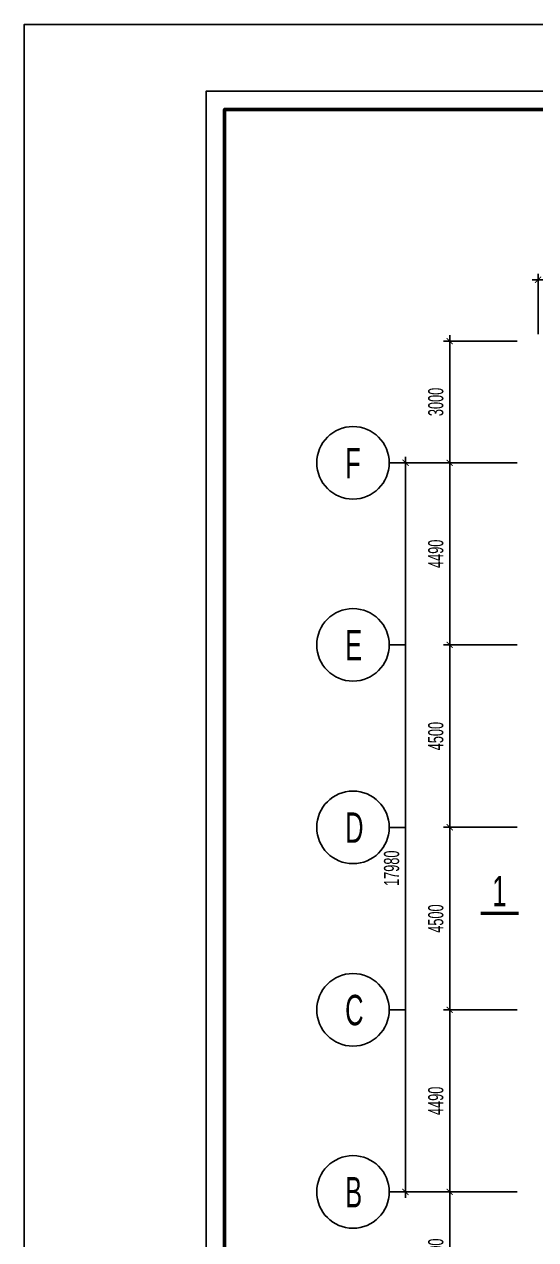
# Model space of a CAD drawing. Header units: millimetres. Extents: x 71 to 1994474, y -338610 to 1053.
# Drawn here: x 1868474 to 1881101, y -190594 to -160622 of the extents above; entities that cross this region are included whole.
import ezdxf

# ---------------------------------------------------------------- set-up
doc = ezdxf.new("R2010")
doc.units = ezdxf.units.MM
doc.header["$LTSCALE"] = 1000
doc.header["$MEASUREMENT"] = 0
doc.header["$PDMODE"] = 3
doc.layers.get('0').update_dxf_attribs({"linetype": 'CONTINUOUS'})
doc.layers.get('Defpoints').update_dxf_attribs({"linetype": 'CONTINUOUS'})
for name, color, linetype in [('CDC-KHUNGTEN', 7, 'CONTINUOUS'), ('CDC.02.DIM', 1, 'CONTINUOUS'), ('CDC.06.TEXT', 2, 'CONTINUOUS'), ('KCS_CHI', 1, 'CONTINUOUS')]:
    doc.layers.add(name, color=color, linetype=linetype)
doc.layers.add('Hatch1', color=250, linetype='CONTINUOUS', lineweight=5)
doc.styles.add('ARIAL', font='arial.ttf', dxfattribs={"width": 0.6})
doc.dimstyles.new('150', dxfattribs={"dimscale": 150, "dimtxt": 2.5, "dimasz": 1, "dimexe": 1, "dimexo": 0, "dimgap": 1, "dimtad": 1, "dimdec": 0, "dimdsep": 46, "dimtxsty": 'ARIAL', "dimblk": 'ARCHTICK', "dimcen": 1, "dimdle": 1, "dimclrd": 1, "dimclre": 1, "dimclrt": 2, "dimadec": 0, "dimazin": 0, "dimtfac": 0.00072, "dimtdec": 0, "dimtix": 1, "dimtmove": 2, "dimatfit": 3, "dimldrblk": 'ARCHTICK', "dimfxl": 1, "dimtolj": 1, "dimarcsym": 0})

# ---------------------------------------------------------------- blocks, each defined once
blk = doc.blocks.new('_ARCHTICK')
at = {"color": 0, "linetype": 'ByBlock', "const_width": 0.15}
blk.add_lwpolyline([(-0.5, -0.5), (0.5, 0.5)], dxfattribs=at)
blk = doc.blocks.new('*D71')
at = {"layer": 'CDC.02.DIM', "color": 1, "lineweight": -2, "transparency": 16777216}
for p, q in [((1880644, -171435), (1877736, -171435)), ((1877886, -189565), (1877886, -171285)), ((1880644, -189415), (1877736, -189415))]:
    blk.add_line(p, q, dxfattribs=at)
at = {"layer": 'Defpoints', "color": 0, "transparency": 16777216}
for p in [(1877886, -171435), (1880644, -171435), (1880644, -189415)]:
    blk.add_point(p, dxfattribs=at)
at = {"layer": 'CDC.02.DIM', "color": 1, "lineweight": -2, "transparency": 16777216, "xscale": 150, "yscale": 150, "zscale": 150}
for p, rotation in [((1877886, -171435), 90), ((1877886, -189415), 270)]:
    blk.add_blockref('_ARCHTICK', p, dxfattribs=dict(at, rotation=rotation))
at = {"layer": 'CDC.02.DIM', "color": 2, "transparency": 16777216, "insert": (1877544, -181434), "char_height": 375, "attachment_point": 5, "rotation": 90, "style": 'ARIAL'}
blk.add_mtext('\\A1;17980', dxfattribs=at)
blk = doc.blocks.new('*D72')
at = {"layer": 'CDC.02.DIM', "color": 1, "lineweight": -2, "transparency": 16777216}
for p, q in [((1880644, -184925), (1878827, -184925)), ((1878977, -189565), (1878977, -184775)), ((1880644, -189415), (1878827, -189415))]:
    blk.add_line(p, q, dxfattribs=at)
at = {"layer": 'Defpoints', "color": 0, "transparency": 16777216}
for p in [(1878977, -184925), (1880644, -184925), (1880644, -189415)]:
    blk.add_point(p, dxfattribs=at)
at = {"layer": 'CDC.02.DIM', "color": 1, "lineweight": -2, "transparency": 16777216, "xscale": 150, "yscale": 150, "zscale": 150}
for p, rotation in [((1878977, -184925), 90), ((1878977, -189415), 270)]:
    blk.add_blockref('_ARCHTICK', p, dxfattribs=dict(at, rotation=rotation))
at = {"layer": 'CDC.02.DIM', "color": 2, "transparency": 16777216, "insert": (1878635, -187170), "char_height": 375, "attachment_point": 5, "rotation": 90, "style": 'ARIAL'}
blk.add_mtext('\\A1;4490', dxfattribs=at)
blk = doc.blocks.new('*D73')
at = {"layer": 'CDC.02.DIM', "color": 1, "lineweight": -2, "transparency": 16777216}
for p, q in [((1880644, -180425), (1878827, -180425)), ((1878977, -185075), (1878977, -180275)), ((1880644, -184925), (1878827, -184925))]:
    blk.add_line(p, q, dxfattribs=at)
at = {"layer": 'Defpoints', "color": 0, "transparency": 16777216}
for p in [(1878977, -180425), (1880644, -180425), (1880644, -184925)]:
    blk.add_point(p, dxfattribs=at)
at = {"layer": 'CDC.02.DIM', "color": 1, "lineweight": -2, "transparency": 16777216, "xscale": 150, "yscale": 150, "zscale": 150}
for p, rotation in [((1878977, -180425), 90), ((1878977, -184925), 270)]:
    blk.add_blockref('_ARCHTICK', p, dxfattribs=dict(at, rotation=rotation))
at = {"layer": 'CDC.02.DIM', "color": 2, "transparency": 16777216, "insert": (1878635, -182675), "char_height": 375, "attachment_point": 5, "rotation": 90, "style": 'ARIAL'}
blk.add_mtext('\\A1;4500', dxfattribs=at)
blk = doc.blocks.new('*D74')
at = {"layer": 'CDC.02.DIM', "color": 1, "lineweight": -2, "transparency": 16777216}
for p, q in [((1880644, -175925), (1878827, -175925)), ((1878977, -180575), (1878977, -175775)), ((1880644, -180425), (1878827, -180425))]:
    blk.add_line(p, q, dxfattribs=at)
at = {"layer": 'Defpoints', "color": 0, "transparency": 16777216}
for p in [(1878977, -175925), (1880644, -175925), (1880644, -180425)]:
    blk.add_point(p, dxfattribs=at)
at = {"layer": 'CDC.02.DIM', "color": 1, "lineweight": -2, "transparency": 16777216, "xscale": 150, "yscale": 150, "zscale": 150}
for p, rotation in [((1878977, -175925), 90), ((1878977, -180425), 270)]:
    blk.add_blockref('_ARCHTICK', p, dxfattribs=dict(at, rotation=rotation))
at = {"layer": 'CDC.02.DIM', "color": 2, "transparency": 16777216, "insert": (1878635, -178175), "char_height": 375, "attachment_point": 5, "rotation": 90, "style": 'ARIAL'}
blk.add_mtext('\\A1;4500', dxfattribs=at)
blk = doc.blocks.new('*D75')
at = {"layer": 'CDC.02.DIM', "color": 1, "lineweight": -2, "transparency": 16777216}
for p, q in [((1880644, -171435), (1878827, -171435)), ((1878977, -176075), (1878977, -171285)), ((1880644, -175925), (1878827, -175925))]:
    blk.add_line(p, q, dxfattribs=at)
at = {"layer": 'Defpoints', "color": 0, "transparency": 16777216}
for p in [(1878977, -171435), (1880644, -171435), (1880644, -175925)]:
    blk.add_point(p, dxfattribs=at)
at = {"layer": 'CDC.02.DIM', "color": 1, "lineweight": -2, "transparency": 16777216, "xscale": 150, "yscale": 150, "zscale": 150}
for p, rotation in [((1878977, -171435), 90), ((1878977, -175925), 270)]:
    blk.add_blockref('_ARCHTICK', p, dxfattribs=dict(at, rotation=rotation))
at = {"layer": 'CDC.02.DIM', "color": 2, "transparency": 16777216, "insert": (1878635, -173680), "char_height": 375, "attachment_point": 5, "rotation": 90, "style": 'ARIAL'}
blk.add_mtext('\\A1;4490', dxfattribs=at)
blk = doc.blocks.new('*D86')
at = {"layer": 'CDC.02.DIM', "color": 1, "lineweight": -2, "transparency": 16777216}
for p, q in [((1880644, -168435), (1878827, -168435)), ((1878977, -171585), (1878977, -168285)), ((1880644, -171435), (1878827, -171435))]:
    blk.add_line(p, q, dxfattribs=at)
at = {"layer": 'Defpoints', "color": 0, "transparency": 16777216}
for p in [(1878977, -168435), (1880644, -168435), (1880644, -171435)]:
    blk.add_point(p, dxfattribs=at)
at = {"layer": 'CDC.02.DIM', "color": 1, "lineweight": -2, "transparency": 16777216, "xscale": 150, "yscale": 150, "zscale": 150}
for p, rotation in [((1878977, -168435), 90), ((1878977, -171435), 270)]:
    blk.add_blockref('_ARCHTICK', p, dxfattribs=dict(at, rotation=rotation))
at = {"layer": 'CDC.02.DIM', "color": 2, "transparency": 16777216, "insert": (1878635, -169935), "char_height": 375, "attachment_point": 5, "rotation": 90, "style": 'ARIAL'}
blk.add_mtext('\\A1;3000', dxfattribs=at)
blk = doc.blocks.new('*D87')
at = {"layer": 'CDC.02.DIM', "color": 1, "lineweight": -2, "transparency": 16777216}
for p, q in [((1880644, -189415), (1878827, -189415)), ((1878977, -189265), (1878977, -192565)), ((1880644, -192415), (1878827, -192415))]:
    blk.add_line(p, q, dxfattribs=at)
at = {"layer": 'Defpoints', "color": 0, "transparency": 16777216}
for p in [(1880644, -189415), (1878977, -192415), (1880644, -192415)]:
    blk.add_point(p, dxfattribs=at)
at = {"layer": 'CDC.02.DIM', "color": 1, "lineweight": -2, "transparency": 16777216, "xscale": 150, "yscale": 150, "zscale": 150}
for p, rotation in [((1878977, -189415), 90), ((1878977, -192415), 270)]:
    blk.add_blockref('_ARCHTICK', p, dxfattribs=dict(at, rotation=rotation))
at = {"layer": 'CDC.02.DIM', "color": 2, "transparency": 16777216, "insert": (1878635, -190915), "char_height": 375, "attachment_point": 5, "rotation": 90, "style": 'ARIAL'}
blk.add_mtext('\\A1;3000', dxfattribs=at)
blk = doc.blocks.new('*D142')
at = {"layer": 'CDC.02.DIM', "color": 1, "lineweight": -2, "transparency": 16777216}
for p, q in [((1881011, -166922), (1884311, -166922)), ((1881161, -168260), (1881161, -166772)), ((1884161, -168260), (1884161, -166772))]:
    blk.add_line(p, q, dxfattribs=at)
at = {"layer": 'Defpoints', "color": 0, "transparency": 16777216}
for p in [(1884161, -166922), (1881161, -168260), (1884161, -168260)]:
    blk.add_point(p, dxfattribs=at)
at = {"layer": 'CDC.02.DIM', "color": 1, "lineweight": -2, "transparency": 16777216, "xscale": 150, "yscale": 150, "zscale": 150, "rotation": 180}
blk.add_blockref('_ARCHTICK', (1881161, -166922), dxfattribs=at)
at = {"layer": 'CDC.02.DIM', "color": 1, "lineweight": -2, "transparency": 16777216, "xscale": 150, "yscale": 150, "zscale": 150}
blk.add_blockref('_ARCHTICK', (1884161, -166922), dxfattribs=at)
at = {"layer": 'CDC.02.DIM', "color": 2, "transparency": 16777216, "insert": (1882661, -166580), "char_height": 375, "attachment_point": 5, "style": 'ARIAL'}
blk.add_mtext('\\A1;3000', dxfattribs=at)
blk = doc.blocks.new('Khung tên chuẩn')
at = {"layer": 'CDC-KHUNGTEN', "color": 8}
blk.add_lwpolyline([(30850, -246609), (38754, -246609), (38754, -189409), (-41246, -189409), (-41246, -246609), (30850, -246609)], dxfattribs=at)
at = {"layer": 'CDC-KHUNGTEN', "color": 255, "lineweight": 60}
blk.add_lwpolyline([(30654, -246309), (30654, -189709), (-40946, -189709), (-40946, -246309), (30654, -246309)], close=True, dxfattribs=at)
at = {"layer": 'Defpoints', "color": 1, "ltscale": 0.2}
blk.add_lwpolyline([(-44246, -247709), (-44246, -188309), (39854, -188309), (39854, -247709), (-44246, -247709)], close=True, dxfattribs=at)

msp = doc.modelspace()

# ---------------------------------------------------------------- linework, layer by layer
at = {"layer": 'CDC.06.TEXT', "const_width": 80}
msp.add_lwpolyline([(1879739.7, -182545.8), (1880676, -182545.8)], dxfattribs=at)
at = {"layer": 'KCS_CHI'}
for p, q in [((1877886, -171435.9), (1877483.9, -171435.9)), ((1877885.7, -175925.9), (1877483.6, -175925.9)), ((1877885.7, -180425.9), (1877483.6, -180425.9)), ((1877885.7, -184925.9), (1877483.6, -184925.9)), ((1877885.7, -189415.9), (1877483.6, -189415.9))]:
    msp.add_line(p, q, dxfattribs=at)
for centre in [(1876589.1, -171435.9), (1876588.8, -175925.9), (1876588.8, -180425.9), (1876588.8, -184925.9), (1876588.8, -189415.9)]:
    msp.add_circle(centre, 894.9, dxfattribs=at)

# ---------------------------------------------------------------- block references
at = {"layer": 'Hatch1', "xscale": 1.498216409886394, "yscale": 1.498216409886394, "zscale": 1.498216409886394}
msp.add_blockref('Khung tên chuẩn', (1934763.7, 121504.7), dxfattribs=at)

# ---------------------------------------------------------------- texts
at = {"layer": 'CDC.06.TEXT', "style": 'ARIAL', "width": 0.6}
for s, p in [('F', (1876395.7, -171816.6)), ('E', (1876395.4, -176306.6)), ('D', (1876395.4, -180806.6)), ('1', (1880027.7, -182372.2)), ('C', (1876395.4, -185306.6)), ('B', (1876395.4, -189796.6))]:
    msp.add_text(s, height=750, dxfattribs=at).set_placement(p)

# ---------------------------------------------------------------- dimensions: what is measured, and where the dimension line sits
at = {"layer": 'CDC.02.DIM'}
dim = msp.add_linear_dim(base=(1884160.5, -166921.5), p1=(1881160.5, -168260.1), p2=(1884160.5, -168260.1), dimstyle='150', dxfattribs=at)
dim.commit()
dim.dimension.update_dxf_attribs({"geometry": '*D142', "text_midpoint": (1882660.5, -166579.9)})
for base, p1, p2, picture, middle in [((1878976.6, -168435.3), (1880644.5, -171435.3), (1880644.5, -168435.3), '*D86', (1878635, -169935.3)), ((1878976.6, -171435.3), (1880644.5, -175925.3), (1880644.5, -171435.3), '*D75', (1878635.1, -173680.3)), ((1878976.6, -175925.3), (1880644.5, -180425.3), (1880644.5, -175925.3), '*D74', (1878635.1, -178175.3)), ((1878976.6, -180425.3), (1880644.5, -184925.3), (1880644.5, -180425.3), '*D73', (1878635.1, -182675.3)), ((1878976.6, -184925.3), (1880644.5, -189415.3), (1880644.5, -184925.3), '*D72', (1878635.1, -187170.3)), ((1878976.6, -192415.3), (1880644.5, -189415.3), (1880644.5, -192415.3), '*D87', (1878635, -190915.3))]:
    dim = msp.add_linear_dim(base=base, p1=p1, p2=p2, angle=90, dimstyle='150', dxfattribs=at)
    dim.commit()
    dim.dimension.update_dxf_attribs({"geometry": picture, "text_midpoint": middle})
dim = msp.add_linear_dim(base=(1877885.7, -171435.3), p1=(1880644.5, -189415.3), p2=(1880644.5, -171435.3), angle=90, dimstyle='150', dxfattribs=at)
dim.commit()
dim.dimension.update_dxf_attribs({"geometry": '*D71', "text_midpoint": (1877544.2, -181433.9), "dimtype": 160})

doc.saveas('drawing.dxf')
